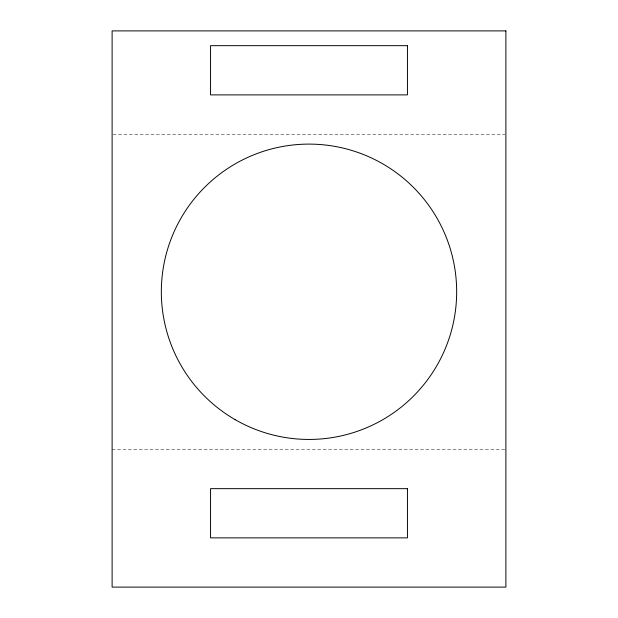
<?xml version="1.0" encoding="UTF-8"?>
<svg xmlns="http://www.w3.org/2000/svg" width="618" height="618" viewBox="0 0 618 618"><rect width="100%" height="100%" fill="white"/><g stroke="black" fill="none" stroke-linecap="round" stroke-linejoin="round"><path stroke-width="0.46" stroke-dasharray="3.09 2.32" d="M113.079 134.268L504.921 134.268M112.113 449.278L504.921 449.278"/><path stroke-width="0.93" d="M505.887 30.9L112.113 30.9L112.113 587.1L505.887 587.1L505.887 30.9M407.44 45.67L210.56 45.67L210.56 94.886L407.44 94.886L407.44 45.67M407.44 488.66L210.56 488.66L210.56 537.876L407.44 537.876L407.44 488.66M235.164 419.653A147.663 147.663 0 0 0 456.663 291.773A147.663 147.663 0 0 0 235.164 163.894A147.663 147.663 0 0 0 235.164 419.653"/></g></svg>
